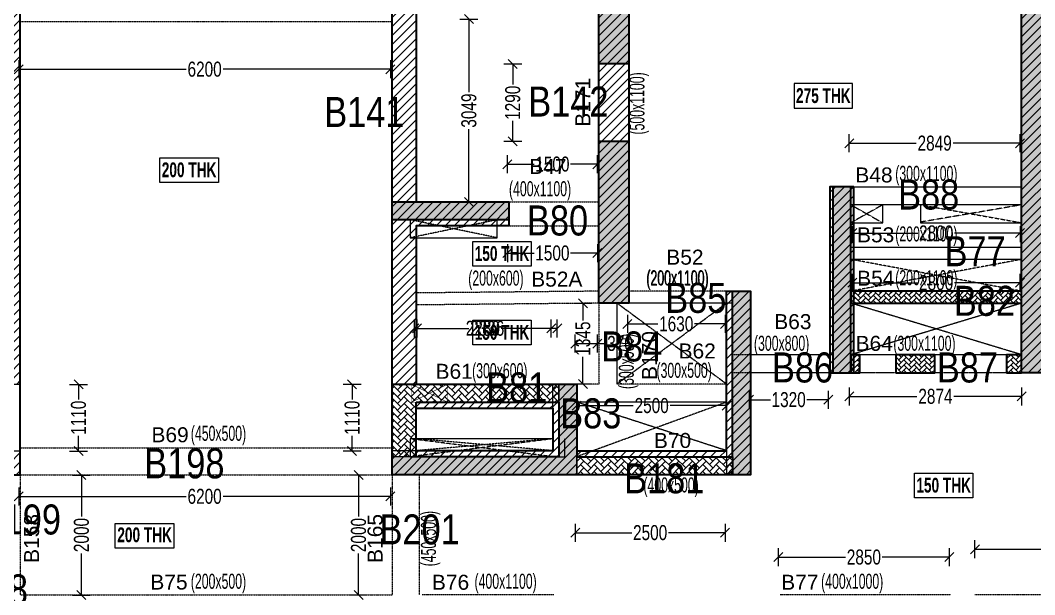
# Model space of a CAD drawing. Header units: millimetres. Extents: x 1 to 72184, y 68 to 60126.
# Drawn here: x 35410 to 52328, y 19661 to 29236 of the extents above; entities that cross this region are included whole.
import ezdxf
from ezdxf.enums import TextEntityAlignment as Align

# ---------------------------------------------------------------- set-up
doc = ezdxf.new("R2010")
doc.units = ezdxf.units.MM
doc.linetypes.add('HIDDEN', pattern=[0.375, 0.25, -0.125])
for name, color, linetype, lineweight in [('A-FLOR-IDEN', 11, 'Continuous', 9), ('A-HIDD-ABVE', 8, 'HIDDEN', 20), ('S-BEAM', 7, 'Continuous', 18), ('S-BEAM-IDEN', 2, 'Continuous', 9), ('S-COL HATCH', 9, 'Continuous', 0), ('S-COLS', 5, 'Continuous', 35)]:
    doc.layers.add(name, color=color, linetype=linetype, lineweight=lineweight)
for name, color, linetype in [('Abhinav working', 6, 'Continuous'), ('Beam Nos', 7, 'Continuous'), ('changes', 7, 'Continuous'), ('CUTOUT', 4, 'Continuous'), ('S-CUTOUT', 1, 'Continuous')]:
    doc.layers.add(name, color=color, linetype=linetype)
doc.styles.add('Dim.s & Anno.(Misc.)', font='ARIALN.TTF')
doc.styles.add('SC-BBS1', font='SansSerif')
doc.styles.add('SOBHA', font='swisscl.ttf')
doc.styles.add('Swis721 LtCn BT', font='swisscl.ttf', dxfattribs={"width": 0.9, "height": 233.355162})
doc.styles.add('Swis721 LtCn BT_B', font='', dxfattribs={"width": 0.9, "height": 246.918336})
doc.styles.get('Swis721 LtCn BT_B').set_extended_font_data('Swis721 LtCn BT', bold=True)
doc.dimstyles.new('S-100', dxfattribs={"dimscale": 100, "dimtxt": 2.5, "dimasz": 1.5, "dimexe": 1.5, "dimexo": 1.5, "dimgap": 0.1, "dimtad": 0, "dimdec": 0, "dimrnd": 0.0005, "dimzin": 0, "dimdsep": 46, "dimtxsty": 'SOBHA', "dimblk": 'OBLIQUE', "dimcen": 0.09, "dimclrd": 8, "dimclre": 8, "dimclrt": 6, "dimadec": 0, "dimazin": 0, "dimtfac": 1, "dimtdec": 0, "dimtofl": 0, "dimtmove": 0, "dimatfit": 3, "dimfxl": 1.5, "dimfxlon": 1, "dimtolj": 1, "dimtzin": 0, "dimlwd": -1, "dimlwe": -1, "dimarcsym": 0})
pattern_1 = [(45, (-31699446.87, 20890861.25), (-75.1300955, 75.1300955), [])]
pattern_2 = [(45, (-31802317.5, 20729084.55), (0, 113.13708499), [240, -80]), (135, (-31802260.93, 20729141.12), (9e-15, 113.13708499), [240, -80])]

# ---------------------------------------------------------------- blocks, each defined once
blk = doc.blocks.new('A$Cd226b1b4')
at = {"layer": 'S-COL HATCH', "transparency": 33554687}
h = blk.add_hatch(dxfattribs=at)
h.set_pattern_fill('ANSI31', color=256, scale=850)
h.set_pattern_definition(pattern_1)
h.paths.add_polyline_path([(23525, 21925), (23125, 21925), (23125, 15075), (21575, 15075), (21575, 14675), (23125, 14675), (23125, 12035), (23525, 12035)])
h = blk.add_hatch(dxfattribs=at)
h.set_pattern_fill('ANSI31', color=256, scale=850)
h.set_pattern_definition(pattern_1)
h.paths.add_polyline_path([(29725, 12035), (30125, 12035), (30125, 14675), (31675, 14675), (31675, 15075), (30125, 15075), (30125, 21925), (29725, 21925)])
h = blk.add_hatch(dxfattribs=at)
h.set_pattern_fill('ANSI31', color=256, scale=850)
h.set_pattern_definition(pattern_1)
h.paths.add_polyline_path([(33675, 13385), (33175, 13385), (33175, 21925), (33675, 21925)])
h = blk.add_hatch(dxfattribs=at)
h.set_pattern_fill('ANSI31', color=256, scale=850)
h.set_pattern_definition(pattern_1)
h.paths.add_polyline_path([(40725, 12225), (40225, 12225), (40225, 21925), (40725, 21925)])
h = blk.add_hatch(dxfattribs=at)
h.set_pattern_fill('ANSI31', color=256, scale=850)
h.set_pattern_definition(pattern_1)
h.paths.add_polyline_path([(37425, 15325), (37025, 15325), (37025, 12225), (37425, 12225)])
h = blk.add_hatch(dxfattribs=at)
h.set_pattern_fill('ANSI31', color=256, scale=850)
h.set_pattern_definition(pattern_1)
h.paths.add_polyline_path([(35305, 10925), (35305, 10525), (35705, 10525), (35705, 13585), (35305, 13585)])
h = blk.add_hatch(dxfattribs=at)
h.set_pattern_fill('ANSI31', color=256, scale=850)
h.set_pattern_definition(pattern_1)
h.paths.add_polyline_path([(23525, 10525), (23525, 10925), (23125, 10925), (20845, 10925), (20845, 11635), (20845, 12035), (20445, 12035), (20445, 10925), (20445, 10525)])
h = blk.add_hatch(dxfattribs=at)
h.set_pattern_fill('ANSI31', color=256, scale=850)
h.set_pattern_definition(pattern_1)
h.paths.add_polyline_path([(32805, 10525), (32805, 10925), (32805, 12035), (32405, 12035), (32405, 11635), (32405, 10925), (30125, 10925), (29725, 10925), (29725, 10525)])
h = blk.add_hatch(dxfattribs=at)
h.set_pattern_fill('ANSI31', color=256, scale=850)
h.set_pattern_definition([(45, (-31782264.16, 20890558.58), (-75.1300955, 75.1300955), [])])
h.paths.add_polyline_path([(30125, 11734), (32405, 11734), (32405, 11634), (30125, 11634)])
h = blk.add_hatch(dxfattribs=at)
h.set_pattern_fill('ANSI31', color=256, scale=850)
h.set_pattern_definition([(45, (-31779584.16, 20889749.29), (-75.1300955, 75.1300955), [])])
h.paths.add_polyline_path([(32805, 10925), (35305, 10925), (35305, 10824), (32805, 10824)])
at = {"layer": 'changes'}
for p, q in [((23125, 12035), (23525, 12035)), ((30125, 12035), (29725, 12035)), ((32405, 11635), (32405, 12035)), ((23125, 10925), (23525, 10925)), ((30125, 10925), (29725, 10925)), ((32805, 10925), (32805, 10525)), ((35305, 10925), (35305, 10525))]:
    blk.add_line(p, q, dxfattribs=at)
at = {"layer": 'S-COLS', "elevation": 0}
for points in [[(23525, 10525), (23525, 21925), (23125, 21925), (23125, 15075), (21575, 15075), (21575, 14675), (23125, 14675), (23125, 12035), (20445, 12035), (20445, 10925), (17945, 10925), (17945, 13585), (17545, 13585), (17545, 10525), (23525, 10525)], [(29725, 10525), (29725, 21925), (30125, 21925), (30125, 15075), (31675, 15075), (31675, 14675), (30125, 14675), (30125, 12035), (32805, 12035), (32805, 10925), (35305, 10925), (35305, 13585), (35705, 13585), (35705, 10525), (29725, 10525)]]:
    blk.add_lwpolyline(points, dxfattribs=at)
for points in [[(33675, 13385), (33175, 13385), (33175, 21925), (33675, 21925)], [(40725, 12225), (40225, 12225), (40225, 21925), (40725, 21925)], [(37425, 15325), (37025, 15325), (37025, 12225), (37425, 12225)], [(30125, 11635), (32405, 11635), (32405, 10925), (30125, 10925)]]:
    blk.add_lwpolyline(points, close=True, dxfattribs=at)
blk = doc.blocks.new('A$Cbe320e20')
at = {"layer": 'S-COL HATCH', "transparency": 33554687}
h = blk.add_hatch(color=256, dxfattribs=at)
h.dxf.hatch_style = 1
h.paths.add_polyline_path([(25804, 16200), (25304, 16200), (25304, 11650), (25804, 11650)])
h = blk.add_hatch(color=256, dxfattribs=at)
h.dxf.hatch_style = 1
h.paths.add_polyline_path([(32854, 16200), (32354, 16200), (32354, 6500), (32854, 6500)])
h = blk.add_hatch(color=256, dxfattribs=at)
h.dxf.hatch_style = 1
h.paths.add_polyline_path([(25304, 7660), (25804, 7660), (25804, 10360), (25304, 10360)])
h = blk.add_hatch(color=256, dxfattribs=at)
h.dxf.hatch_style = 1
h.paths.add_polyline_path([(29204, 9600), (29204, 6500), (29504, 6500), (29504, 9600)])
h = blk.add_hatch(color=256, dxfattribs=at)
h.dxf.hatch_style = 1
h.paths.add_polyline_path([(21854, 9350), (23804, 9350), (23804, 9050), (21854, 9050)])
h = blk.add_hatch(color=256, dxfattribs=at)
h.dxf.hatch_style = 1
h.paths.add_polyline_path([(27534, 7860), (27834, 7860), (27834, 4800), (27534, 4800), (27534, 5100)])
at = {"layer": 'S-COL HATCH'}
h = blk.add_hatch(dxfattribs=at)
h.set_pattern_fill('AR-HBONE', color=256, scale=15)
h.set_pattern_definition([(45, (-31365336.03, 20949949.553), (0, 84.85281374), [180, -60]), (135, (-31365293.6, 20949991.98), (7e-15, 84.85281374), [180, -60])])
h.paths.add_polyline_path([(29504, 7860), (29504, 7660), (32354, 7660), (32354, 7860)])
h = blk.add_hatch(dxfattribs=at)
h.set_pattern_fill('AR-HBONE', color=256, scale=15)
h.set_pattern_definition([(45, (-31364586.025, 20948789.55), (0, 84.85281374), [180, -60]), (135, (-31364543.6, 20948831.98), (7e-15, 84.85281374), [180, -60])])
h.paths.add_polyline_path([(29654, 6500), (29654, 6800), (29504, 6800), (29504, 6500)])
h = blk.add_hatch(dxfattribs=at)
h.set_pattern_fill('AR-HBONE', color=256, scale=15)
h.set_pattern_definition([(45, (-31365336.03, 20948789.553), (0, 84.85281374), [180, -60]), (135, (-31365293.6, 20948831.98), (7e-15, 84.85281374), [180, -60])])
h.paths.add_polyline_path([(30904, 6500), (30904, 6800), (30254, 6800), (30254, 6500)])
h = blk.add_hatch(dxfattribs=at)
h.set_pattern_fill('AR-HBONE', color=256, scale=15)
h.set_pattern_definition([(45, (-31367286.02, 20948789.55), (0, 84.85281374), [180, -60]), (135, (-31367243.596, 20948831.98), (7e-15, 84.85281374), [180, -60])])
h.paths.add_polyline_path([(32354, 6500), (32354, 6800), (32104, 6800), (32104, 6500)])
h = blk.add_hatch(dxfattribs=at)
h.set_pattern_fill('AR-HBONE', color=256, scale=20)
h.set_pattern_definition(pattern_2)
h.paths.add_polyline_path([(22254, 6010), (22254, 5100), (22254, 5100), (22254, 5100), (21854, 5100), (21854, 6310), (24634, 6310), (24634, 6010), (24634, 6010)])
at = {"layer": 'S-COL HATCH', "transparency": 33554687}
h = blk.add_hatch(color=256, dxfattribs=at)
h.dxf.hatch_style = 1
h.paths.add_polyline_path([(24934, 6310), (24634, 6310), (24634, 5100), (21854, 5100), (21854, 4800), (24934, 4800)])
at = {"layer": 'S-COL HATCH'}
h = blk.add_hatch(dxfattribs=at)
h.set_pattern_fill('AR-HBONE', color=256, scale=20)
h.set_pattern_definition(pattern_2)
h.paths.add_polyline_path([(24934, 5100), (24934, 4800), (27534, 4800), (27534, 5100)])
at = {"layer": 'changes'}
blk.add_line((21854, 5100), (21854, 4800), dxfattribs=at)
blk.add_lwpolyline([(24934, 6310), (24634, 6310), (24634, 5100), (21854, 5100), (21854, 4800), (24934, 4800)], close=True, dxfattribs=at)
at = {"layer": 'S-COL HATCH'}
blk.add_line((24634, 6010), (24634, 6310), dxfattribs=at)
at = {"layer": 'S-COLS'}
blk.add_line((27534, 5100), (27534, 4800), dxfattribs=at)
for points in [[(25804, 11650), (25304, 11650), (25304, 16200), (25804, 16200)], [(25804, 10360), (25804, 7660), (25304, 7660), (25304, 10360)], [(21854, 9350), (23804, 9350), (23804, 9050), (21854, 9050)], [(27834, 7860), (27834, 4800), (21854, 4800), (21854, 6310), (24934, 6310), (24934, 5100), (27534, 5100), (27534, 7860), (27834, 7860)], [(22254, 6010), (24634, 6010), (24634, 5100), (22254, 5100)]]:
    blk.add_lwpolyline(points, close=True, dxfattribs=at)
at = {"layer": 'S-COLS', "elevation": 0}
for points in [[(32854, 6500), (32354, 6500), (32354, 16200), (32854, 16200)], [(29504, 9600), (29204, 9600), (29204, 6500), (29504, 6500)], [(29504, 7660), (32354, 7660), (32354, 7860), (29504, 7860)], [(29504, 6500), (29654, 6500), (29654, 6800), (29504, 6800)], [(30254, 6500), (30904, 6500), (30904, 6800), (30254, 6800)], [(32104, 6500), (32354, 6500), (32354, 6800), (32104, 6800)]]:
    blk.add_lwpolyline(points, close=True, dxfattribs=at)
at = {"layer": 'S-CUTOUT', "const_width": 10}
blk.add_lwpolyline([(22179, 6310), (22779, 6310), (22779, 6010), (22179, 6010)], close=True, dxfattribs=at)
for points in [[(22179, 6310), (22779, 6010)], [(22779, 6310), (22179, 6010)]]:
    blk.add_lwpolyline(points, dxfattribs=at)
blk = doc.blocks.new('A$Cf6edaa24')
at = {"layer": 'CUTOUT', "color": 8, "linetype": 'HIDDEN'}
for p, q in [((34180, 3100), (34710, 2800)), ((34710, 3100), (34180, 2800)), ((35340, 3100), (37030, 2800)), ((37030, 3100), (35340, 2811)), ((28280, 2550), (26830, 2850)), ((28280, 2850), (26830, 2550))]:
    blk.add_line(p, q, dxfattribs=at)
at = {"layer": 'CUTOUT'}
for points in [[(34710, 3100), (34180, 3100), (34180, 2800), (34710, 2800)], [(37030, 3100), (35340, 3100), (35340, 2800), (37030, 2800)], [(28280, 2850), (26830, 2850), (26830, 2550), (28280, 2550)]]:
    blk.add_lwpolyline(points, close=True, dxfattribs=at)
blk = doc.blocks.new('_OBLIQUE')
at = {"color": 0, "linetype": 'ByBlock'}
blk.add_line((-0.5, -0.5), (0.5, 0.5), dxfattribs=at)
blk = doc.blocks.new('*D341')
at = {"layer": 'Abhinav working', "color": 8, "transparency": 16777216}
for p, q in [((36231, 23166), (36531, 23166)), ((36381, 23166), (36381, 22915)), ((36381, 22056), (36381, 22307)), ((36231, 22056), (36531, 22056))]:
    blk.add_line(p, q, dxfattribs=at)
at = {"layer": 'Defpoints', "color": 0, "transparency": 16777216}
for p in [(35384, 23166), (35384, 22056), (36381, 22056)]:
    blk.add_point(p, dxfattribs=at)
at = {"layer": 'Abhinav working', "color": 8, "transparency": 16777216, "xscale": 150, "yscale": 150, "zscale": 150}
for p, rotation in [((36381, 23166), 90), ((36381, 22056), 270)]:
    blk.add_blockref('_OBLIQUE', p, dxfattribs=dict(at, rotation=rotation))
at = {"layer": 'Abhinav working', "color": 6, "transparency": 16777216, "insert": (36381, 22611), "char_height": 250, "attachment_point": 5, "rotation": 90, "style": 'SOBHA'}
blk.add_mtext('\\A1;1110', dxfattribs=at)
blk = doc.blocks.new('*D342')
at = {"layer": 'Abhinav working', "color": 8, "transparency": 16777216}
for p, q in [((43534, 26688), (43534, 26988)), ((45034, 26688), (45034, 26988)), ((43534, 26838), (43980, 26838)), ((45034, 26838), (44588, 26838))]:
    blk.add_line(p, q, dxfattribs=at)
at = {"layer": 'Defpoints', "color": 0, "transparency": 16777216}
for p in [(45034, 26838), (43534, 26206), (45034, 26206)]:
    blk.add_point(p, dxfattribs=at)
at = {"layer": 'Abhinav working', "color": 8, "transparency": 16777216, "xscale": 150, "yscale": 150, "zscale": 150, "rotation": 180}
blk.add_blockref('_OBLIQUE', (43534, 26838), dxfattribs=at)
at = {"layer": 'Abhinav working', "color": 8, "transparency": 16777216, "xscale": 150, "yscale": 150, "zscale": 150}
blk.add_blockref('_OBLIQUE', (45034, 26838), dxfattribs=at)
at = {"layer": 'Abhinav working', "color": 6, "transparency": 16777216, "insert": (44284, 26838), "char_height": 250, "attachment_point": 5, "style": 'SOBHA'}
blk.add_mtext('\\A1;1500', dxfattribs=at)
blk = doc.blocks.new('*D343')
at = {"layer": 'Abhinav working', "color": 8, "transparency": 16777216}
for p, q in [((41984, 23951), (41984, 24251)), ((44264, 23951), (44264, 24251)), ((41984, 24101), (42817, 24101)), ((44264, 24101), (43430, 24101))]:
    blk.add_line(p, q, dxfattribs=at)
at = {"layer": 'Defpoints', "color": 0, "transparency": 16777216}
for p in [(44264, 24101), (41984, 23166), (44264, 23166)]:
    blk.add_point(p, dxfattribs=at)
at = {"layer": 'Abhinav working', "color": 8, "transparency": 16777216, "xscale": 150, "yscale": 150, "zscale": 150, "rotation": 180}
blk.add_blockref('_OBLIQUE', (41984, 24101), dxfattribs=at)
at = {"layer": 'Abhinav working', "color": 8, "transparency": 16777216, "xscale": 150, "yscale": 150, "zscale": 150}
blk.add_blockref('_OBLIQUE', (44264, 24101), dxfattribs=at)
at = {"layer": 'Abhinav working', "color": 6, "transparency": 16777216, "insert": (43124, 24101), "char_height": 250, "attachment_point": 5, "style": 'SOBHA'}
blk.add_mtext('\\A1;2280', dxfattribs=at)
blk = doc.blocks.new('*D344')
at = {"layer": 'Abhinav working', "color": 8, "transparency": 16777216}
for p, q in [((41094, 23166), (40794, 23166)), ((40944, 23166), (40944, 22915)), ((40944, 22056), (40944, 22307)), ((41094, 22056), (40794, 22056))]:
    blk.add_line(p, q, dxfattribs=at)
at = {"layer": 'Defpoints', "color": 0, "transparency": 16777216}
for p in [(41584, 23166), (40944, 22056), (41584, 22056)]:
    blk.add_point(p, dxfattribs=at)
at = {"layer": 'Abhinav working', "color": 8, "transparency": 16777216, "xscale": 150, "yscale": 150, "zscale": 150}
for p, rotation in [((40944, 23166), 90), ((40944, 22056), 270)]:
    blk.add_blockref('_OBLIQUE', p, dxfattribs=dict(at, rotation=rotation))
at = {"layer": 'Abhinav working', "color": 6, "transparency": 16777216, "insert": (40944, 22611), "char_height": 250, "attachment_point": 5, "rotation": 90, "style": 'SOBHA'}
blk.add_mtext('\\A1;1110', dxfattribs=at)
blk = doc.blocks.new('*D345')
at = {"layer": 'Abhinav working', "color": 8, "transparency": 16777216}
for p, q in [((44664, 23698), (44664, 23998)), ((45034, 23698), (45034, 23998)), ((44664, 23848), (45034, 23848)), ((45034, 23848), (45184, 23848))]:
    blk.add_line(p, q, dxfattribs=at)
at = {"layer": 'Defpoints', "color": 0, "transparency": 16777216}
for p in [(45034, 23848), (44664, 23166), (45034, 23166)]:
    blk.add_point(p, dxfattribs=at)
at = {"layer": 'Abhinav working', "color": 8, "transparency": 16777216, "xscale": 150, "yscale": 150, "zscale": 150, "rotation": 180}
blk.add_blockref('_OBLIQUE', (44664, 23848), dxfattribs=at)
at = {"layer": 'Abhinav working', "color": 8, "transparency": 16777216, "xscale": 150, "yscale": 150, "zscale": 150}
blk.add_blockref('_OBLIQUE', (45034, 23848), dxfattribs=at)
at = {"layer": 'Abhinav working', "color": 6, "transparency": 16777216, "insert": (45412, 23848), "char_height": 250, "attachment_point": 5, "style": 'SOBHA'}
blk.add_mtext('\\A1;370', dxfattribs=at)
blk = doc.blocks.new('*D346')
at = {"layer": 'Abhinav working', "color": 8, "transparency": 16777216}
for p, q in [((44942, 24516), (44642, 24516)), ((44792, 24516), (44792, 24234)), ((44792, 23172), (44792, 23627)), ((44942, 23172), (44642, 23172))]:
    blk.add_line(p, q, dxfattribs=at)
at = {"layer": 'Defpoints', "color": 0, "transparency": 16777216}
for p in [(45334, 24516), (44792, 23172), (45360, 23172)]:
    blk.add_point(p, dxfattribs=at)
at = {"layer": 'Abhinav working', "color": 8, "transparency": 16777216, "xscale": 150, "yscale": 150, "zscale": 150}
for p, rotation in [((44792, 24516), 90), ((44792, 23172), 270)]:
    blk.add_blockref('_OBLIQUE', p, dxfattribs=dict(at, rotation=rotation))
at = {"layer": 'Abhinav working', "color": 6, "transparency": 16777216, "insert": (44792, 23930), "char_height": 250, "attachment_point": 5, "rotation": 90, "style": 'SOBHA'}
blk.add_mtext('\\A1;1345', dxfattribs=at)
blk = doc.blocks.new('*D347')
at = {"layer": 'Abhinav working', "color": 8, "transparency": 16777216}
for p, q in [((45534, 24325), (45534, 24025)), ((47164, 24325), (47164, 24025)), ((45534, 24175), (46045, 24175)), ((47164, 24175), (46653, 24175))]:
    blk.add_line(p, q, dxfattribs=at)
at = {"layer": 'Defpoints', "color": 0, "transparency": 16777216}
for p in [(45534, 24516), (47164, 24516), (47164, 24175)]:
    blk.add_point(p, dxfattribs=at)
at = {"layer": 'Abhinav working', "color": 8, "transparency": 16777216, "xscale": 150, "yscale": 150, "zscale": 150, "rotation": 180}
blk.add_blockref('_OBLIQUE', (45534, 24175), dxfattribs=at)
at = {"layer": 'Abhinav working', "color": 8, "transparency": 16777216, "xscale": 150, "yscale": 150, "zscale": 150}
blk.add_blockref('_OBLIQUE', (47164, 24175), dxfattribs=at)
at = {"layer": 'Abhinav working', "color": 6, "transparency": 16777216, "insert": (46349, 24175), "char_height": 250, "attachment_point": 5, "style": 'SOBHA'}
blk.add_mtext('\\A1;1630', dxfattribs=at)
blk = doc.blocks.new('*D348')
at = {"layer": 'Abhinav working', "color": 8, "transparency": 16777216}
for p, q in [((47564, 23062), (47564, 22762)), ((48884, 23062), (48884, 22762)), ((47564, 22912), (47920, 22912)), ((48884, 22912), (48528, 22912))]:
    blk.add_line(p, q, dxfattribs=at)
at = {"layer": 'Defpoints', "color": 0, "transparency": 16777216}
for p in [(47564, 23356), (48884, 23356, 0), (48884, 22912)]:
    blk.add_point(p, dxfattribs=at)
at = {"layer": 'Abhinav working', "color": 8, "transparency": 16777216, "xscale": 150, "yscale": 150, "zscale": 150, "rotation": 180}
blk.add_blockref('_OBLIQUE', (47564, 22912), dxfattribs=at)
at = {"layer": 'Abhinav working', "color": 8, "transparency": 16777216, "xscale": 150, "yscale": 150, "zscale": 150}
blk.add_blockref('_OBLIQUE', (48884, 22912), dxfattribs=at)
at = {"layer": 'Abhinav working', "color": 6, "transparency": 16777216, "insert": (48224, 22912), "char_height": 250, "attachment_point": 5, "style": 'SOBHA'}
blk.add_mtext('\\A1;1320', dxfattribs=at)
blk = doc.blocks.new('*D349')
at = {"layer": 'Abhinav working', "color": 8, "transparency": 16777216}
for p, q in [((49284, 24711), (49284, 25011)), ((52084, 24711), (52084, 25011)), ((49284, 24861), (50377, 24861)), ((52084, 24861), (50990, 24861))]:
    blk.add_line(p, q, dxfattribs=at)
at = {"layer": 'Defpoints', "color": 0, "transparency": 16777216}
for p in [(52084, 24861), (49284, 23856, 0), (52084, 23856, 0)]:
    blk.add_point(p, dxfattribs=at)
at = {"layer": 'Abhinav working', "color": 8, "transparency": 16777216, "xscale": 150, "yscale": 150, "zscale": 150, "rotation": 180}
blk.add_blockref('_OBLIQUE', (49284, 24861), dxfattribs=at)
at = {"layer": 'Abhinav working', "color": 8, "transparency": 16777216, "xscale": 150, "yscale": 150, "zscale": 150}
blk.add_blockref('_OBLIQUE', (52084, 24861), dxfattribs=at)
at = {"layer": 'Abhinav working', "color": 6, "transparency": 16777216, "insert": (50684, 24861), "char_height": 250, "attachment_point": 5, "style": 'SOBHA'}
blk.add_mtext('\\A1;2800', dxfattribs=at)
blk = doc.blocks.new('*D350')
at = {"layer": 'Abhinav working', "color": 8, "transparency": 16777216}
for p, q in [((49284, 25806), (49284, 25540)), ((52084, 25806), (52084, 25540)), ((49284, 25690), (50377, 25690)), ((52084, 25690), (50990, 25690))]:
    blk.add_line(p, q, dxfattribs=at)
at = {"layer": 'Defpoints', "color": 0, "transparency": 16777216}
for p in [(49284, 25956, 0), (52084, 25956, 0), (52084, 25690)]:
    blk.add_point(p, dxfattribs=at)
at = {"layer": 'Abhinav working', "color": 8, "transparency": 16777216, "xscale": 150, "yscale": 150, "zscale": 150, "rotation": 180}
blk.add_blockref('_OBLIQUE', (49284, 25690), dxfattribs=at)
at = {"layer": 'Abhinav working', "color": 8, "transparency": 16777216, "xscale": 150, "yscale": 150, "zscale": 150}
blk.add_blockref('_OBLIQUE', (52084, 25690), dxfattribs=at)
at = {"layer": 'Abhinav working', "color": 6, "transparency": 16777216, "insert": (50684, 25690), "char_height": 250, "attachment_point": 5, "style": 'SOBHA'}
blk.add_mtext('\\A1;2800', dxfattribs=at)
blk = doc.blocks.new('*D364')
at = {"layer": 'Abhinav working', "color": 8, "transparency": 16777216}
for p, q in [((48054, 20138), (48054, 20438)), ((50904, 20138), (50904, 20438)), ((48054, 20288), (49172, 20288)), ((50904, 20288), (49785, 20288))]:
    blk.add_line(p, q, dxfattribs=at)
at = {"layer": 'Defpoints', "color": 0, "transparency": 16777216}
for p in [(50904, 20288), (48054, 19656), (50904, 19656)]:
    blk.add_point(p, dxfattribs=at)
at = {"layer": 'Abhinav working', "color": 8, "transparency": 16777216, "xscale": 150, "yscale": 150, "zscale": 150, "rotation": 180}
blk.add_blockref('_OBLIQUE', (48054, 20288), dxfattribs=at)
at = {"layer": 'Abhinav working', "color": 8, "transparency": 16777216, "xscale": 150, "yscale": 150, "zscale": 150}
blk.add_blockref('_OBLIQUE', (50904, 20288), dxfattribs=at)
at = {"layer": 'Abhinav working', "color": 6, "transparency": 16777216, "insert": (49479, 20288), "char_height": 250, "attachment_point": 5, "style": 'SOBHA'}
blk.add_mtext('\\A1;2850', dxfattribs=at)
blk = doc.blocks.new('*D416')
at = {"layer": 'Abhinav working', "color": 8, "transparency": 16777216}
for p, q in [((35384, 28570), (35384, 28270)), ((41584, 28570), (41584, 28270)), ((35384, 28420), (38177, 28420)), ((41584, 28420), (38791, 28420))]:
    blk.add_line(p, q, dxfattribs=at)
at = {"layer": 'Defpoints', "color": 0, "transparency": 16777216}
for p in [(35384, 29206), (41584, 29206), (41584, 28420)]:
    blk.add_point(p, dxfattribs=at)
at = {"layer": 'Abhinav working', "color": 8, "transparency": 16777216, "xscale": 150, "yscale": 150, "zscale": 150, "rotation": 180}
blk.add_blockref('_OBLIQUE', (35384, 28420), dxfattribs=at)
at = {"layer": 'Abhinav working', "color": 8, "transparency": 16777216, "xscale": 150, "yscale": 150, "zscale": 150}
blk.add_blockref('_OBLIQUE', (41584, 28420), dxfattribs=at)
at = {"layer": 'Abhinav working', "color": 6, "transparency": 16777216, "insert": (38484, 28420), "char_height": 250, "attachment_point": 5, "style": 'SOBHA'}
blk.add_mtext('\\A1;6200', dxfattribs=at)
blk = doc.blocks.new('*D417')
at = {"layer": 'Abhinav working', "color": 8, "transparency": 16777216}
for p, q in [((35384, 21450), (35384, 21150)), ((41584, 21450), (41584, 21150)), ((35384, 21300), (38177, 21300)), ((41584, 21300), (38791, 21300))]:
    blk.add_line(p, q, dxfattribs=at)
at = {"layer": 'Defpoints', "color": 0, "transparency": 16777216}
for p in [(35384, 21656), (41584, 21656), (41584, 21300)]:
    blk.add_point(p, dxfattribs=at)
at = {"layer": 'Abhinav working', "color": 8, "transparency": 16777216, "xscale": 150, "yscale": 150, "zscale": 150, "rotation": 180}
blk.add_blockref('_OBLIQUE', (35384, 21300), dxfattribs=at)
at = {"layer": 'Abhinav working', "color": 8, "transparency": 16777216, "xscale": 150, "yscale": 150, "zscale": 150}
blk.add_blockref('_OBLIQUE', (41584, 21300), dxfattribs=at)
at = {"layer": 'Abhinav working', "color": 6, "transparency": 16777216, "insert": (38484, 21300), "char_height": 250, "attachment_point": 5, "style": 'SOBHA'}
blk.add_mtext('\\A1;6200', dxfattribs=at)
blk = doc.blocks.new('*D418')
at = {"layer": 'Abhinav working', "color": 8, "transparency": 16777216}
for p, q in [((36280, 21656), (36580, 21656)), ((36430, 21656), (36430, 20963)), ((36430, 19656), (36430, 20350)), ((36280, 19656), (36580, 19656))]:
    blk.add_line(p, q, dxfattribs=at)
at = {"layer": 'Defpoints', "color": 0, "transparency": 16777216}
for p in [(35384, 21656), (36430, 21656), (35384, 19656)]:
    blk.add_point(p, dxfattribs=at)
at = {"layer": 'Abhinav working', "color": 8, "transparency": 16777216, "xscale": 150, "yscale": 150, "zscale": 150}
for p, rotation in [((36430, 21656), 90), ((36430, 19656), 270)]:
    blk.add_blockref('_OBLIQUE', p, dxfattribs=dict(at, rotation=rotation))
at = {"layer": 'Abhinav working', "color": 6, "transparency": 16777216, "insert": (36430, 20656), "char_height": 250, "attachment_point": 5, "rotation": 90, "style": 'SOBHA'}
blk.add_mtext('\\A1;2000', dxfattribs=at)
blk = doc.blocks.new('*D420')
at = {"layer": 'Abhinav working', "color": 8, "transparency": 16777216}
for p, q in [((41201, 21656), (40901, 21656)), ((41051, 21656), (41051, 20963)), ((41051, 19656), (41051, 20350)), ((41201, 19656), (40901, 19656))]:
    blk.add_line(p, q, dxfattribs=at)
at = {"layer": 'Defpoints', "color": 0, "transparency": 16777216}
for p in [(41051, 21656), (41584, 21656), (41584, 19656)]:
    blk.add_point(p, dxfattribs=at)
at = {"layer": 'Abhinav working', "color": 8, "transparency": 16777216, "xscale": 150, "yscale": 150, "zscale": 150}
for p, rotation in [((41051, 21656), 90), ((41051, 19656), 270)]:
    blk.add_blockref('_OBLIQUE', p, dxfattribs=dict(at, rotation=rotation))
at = {"layer": 'Abhinav working', "color": 6, "transparency": 16777216, "insert": (41051, 20656), "char_height": 250, "attachment_point": 5, "rotation": 90, "style": 'SOBHA'}
blk.add_mtext('\\A1;2000', dxfattribs=at)
blk = doc.blocks.new('*D458')
at = {"layer": 'Abhinav working', "color": 8, "transparency": 16777216}
for p, q in [((44664, 20845), (44664, 20545)), ((47164, 20845), (47164, 20545)), ((44664, 20695), (45607, 20695)), ((47164, 20695), (46220, 20695))]:
    blk.add_line(p, q, dxfattribs=at)
at = {"layer": 'Defpoints', "color": 0, "transparency": 16777216}
for p in [(44664, 21656), (47164, 21656), (47164, 20695)]:
    blk.add_point(p, dxfattribs=at)
at = {"layer": 'Abhinav working', "color": 8, "transparency": 16777216, "xscale": 150, "yscale": 150, "zscale": 150, "rotation": 180}
blk.add_blockref('_OBLIQUE', (44664, 20695), dxfattribs=at)
at = {"layer": 'Abhinav working', "color": 8, "transparency": 16777216, "xscale": 150, "yscale": 150, "zscale": 150}
blk.add_blockref('_OBLIQUE', (47164, 20695), dxfattribs=at)
at = {"layer": 'Abhinav working', "color": 6, "transparency": 16777216, "insert": (45914, 20695), "char_height": 250, "attachment_point": 5, "style": 'SOBHA'}
blk.add_mtext('\\A1;2500', dxfattribs=at)
blk = doc.blocks.new('*D488')
at = {"layer": 'Abhinav working', "color": 8, "transparency": 16777216}
for p, q in [((43534, 25506), (43534, 25206)), ((45034, 25506), (45034, 25206)), ((43534, 25356), (43980, 25356)), ((45034, 25356), (44588, 25356))]:
    blk.add_line(p, q, dxfattribs=at)
at = {"layer": 'Defpoints', "color": 0, "transparency": 16777216}
for p in [(43534, 25806), (45034, 25806), (45034, 25356)]:
    blk.add_point(p, dxfattribs=at)
at = {"layer": 'Abhinav working', "color": 8, "transparency": 16777216, "xscale": 150, "yscale": 150, "zscale": 150, "rotation": 180}
blk.add_blockref('_OBLIQUE', (43534, 25356), dxfattribs=at)
at = {"layer": 'Abhinav working', "color": 8, "transparency": 16777216, "xscale": 150, "yscale": 150, "zscale": 150}
blk.add_blockref('_OBLIQUE', (45034, 25356), dxfattribs=at)
at = {"layer": 'Abhinav working', "color": 6, "transparency": 16777216, "insert": (44284, 25356), "char_height": 250, "attachment_point": 5, "style": 'SOBHA'}
blk.add_mtext('\\A1;1500', dxfattribs=at)
blk = doc.blocks.new('*D489')
at = {"layer": 'Abhinav working', "color": 8, "transparency": 16777216}
for p, q in [((42028, 23951), (42028, 24251)), ((44364, 23950), (44364, 24250)), ((42028, 24101), (42890, 24101)), ((44364, 24100), (43503, 24101))]:
    blk.add_line(p, q, dxfattribs=at)
at = {"layer": 'Defpoints', "color": 0, "transparency": 16777216}
for p in [(44364, 24100), (42028, 23166), (44364, 23166)]:
    blk.add_point(p, dxfattribs=at)
at = {"layer": 'Abhinav working', "color": 8, "transparency": 16777216, "xscale": 150, "yscale": 150, "zscale": 150}
for p, rotation in [((42028, 24101), 179.9825835070134), ((44364, 24100), 359.9825835070134)]:
    blk.add_blockref('_OBLIQUE', p, dxfattribs=dict(at, rotation=rotation))
at = {"layer": 'Abhinav working', "color": 6, "transparency": 16777216, "insert": (43196, 24101), "char_height": 250, "attachment_point": 5, "rotation": 359.9826, "style": 'SOBHA'}
blk.add_mtext('\\A1;2336', dxfattribs=at)
blk = doc.blocks.new('*D490')
at = {"layer": 'Abhinav working', "color": 8, "transparency": 16777216}
for p, q in [((49235, 23117), (49235, 22817)), ((52109, 23118), (52109, 22818)), ((49235, 22967), (50364, 22967)), ((52109, 22968), (50980, 22968))]:
    blk.add_line(p, q, dxfattribs=at)
at = {"layer": 'Defpoints', "color": 0, "transparency": 16777216}
for p in [(49235, 23356), (52109, 23356), (52109, 22968)]:
    blk.add_point(p, dxfattribs=at)
at = {"layer": 'Abhinav working', "color": 8, "transparency": 16777216, "xscale": 150, "yscale": 150, "zscale": 150}
for p, rotation in [((49235, 22967), 180.0155512643829), ((52109, 22968), 0.0155512643829231)]:
    blk.add_blockref('_OBLIQUE', p, dxfattribs=dict(at, rotation=rotation))
at = {"layer": 'Abhinav working', "color": 6, "transparency": 16777216, "insert": (50672, 22967), "char_height": 250, "attachment_point": 5, "rotation": 0.0156, "style": 'SOBHA'}
blk.add_mtext('\\A1;2874', dxfattribs=at)
blk = doc.blocks.new('*D491')
at = {"layer": 'Abhinav working', "color": 8, "transparency": 16777216}
for p, q in [((49235, 27037), (49235, 27337)), ((52084, 27037), (52084, 27337)), ((49235, 27187), (50353, 27187)), ((52084, 27187), (50966, 27187))]:
    blk.add_line(p, q, dxfattribs=at)
at = {"layer": 'Defpoints', "color": 0, "transparency": 16777216}
for p in [(52084, 27187), (49235, 26456), (52084, 26456)]:
    blk.add_point(p, dxfattribs=at)
at = {"layer": 'Abhinav working', "color": 8, "transparency": 16777216, "xscale": 150, "yscale": 150, "zscale": 150}
for p, rotation in [((49235, 27187), 180.0002452678681), ((52084, 27187), 0.0002452678681491)]:
    blk.add_blockref('_OBLIQUE', p, dxfattribs=dict(at, rotation=rotation))
at = {"layer": 'Abhinav working', "color": 6, "transparency": 16777216, "insert": (50659, 27187), "char_height": 250, "attachment_point": 5, "rotation": 0.0002, "style": 'SOBHA'}
blk.add_mtext('\\A1;2849', dxfattribs=at)
blk = doc.blocks.new('*D291')
at = {"layer": 'Abhinav working', "color": 8, "transparency": 16777216}
for p, q in [((42742, 29256), (43042, 29256)), ((42892, 29256), (42892, 28038)), ((42892, 26206), (42892, 27424)), ((42742, 26206), (43042, 26206))]:
    blk.add_line(p, q, dxfattribs=at)
at = {"layer": 'Defpoints', "color": 0, "transparency": 16777216}
for p in [(41984, 29256), (41984, 26206), (42892, 26206)]:
    blk.add_point(p, dxfattribs=at)
at = {"layer": 'Abhinav working', "color": 8, "transparency": 16777216, "xscale": 150, "yscale": 150, "zscale": 150}
for p, rotation in [((42892, 29256), 90), ((42892, 26206), 270)]:
    blk.add_blockref('_OBLIQUE', p, dxfattribs=dict(at, rotation=rotation))
at = {"layer": 'Abhinav working', "color": 6, "transparency": 16777216, "insert": (42892, 27731), "char_height": 250, "attachment_point": 5, "rotation": 90, "style": 'SOBHA'}
blk.add_mtext('\\A1;3049', dxfattribs=at)
blk = doc.blocks.new('*D292')
at = {"layer": 'Abhinav working', "color": 8, "transparency": 16777216}
for p, q in [((43774, 28506), (43474, 28507)), ((43624, 28506), (43624, 28165)), ((43623, 27216), (43623, 27558)), ((43773, 27216), (43473, 27217))]:
    blk.add_line(p, q, dxfattribs=at)
at = {"layer": 'Defpoints', "color": 0, "transparency": 16777216}
for p in [(43624, 28506), (45035, 28506), (45034, 27216)]:
    blk.add_point(p, dxfattribs=at)
at = {"layer": 'Abhinav working', "color": 8, "transparency": 16777216, "xscale": 150, "yscale": 150, "zscale": 150}
for p, rotation in [((43624, 28506), 89.96296832457644), ((43623, 27216), 269.9629683245764)]:
    blk.add_blockref('_OBLIQUE', p, dxfattribs=dict(at, rotation=rotation))
at = {"layer": 'Abhinav working', "color": 6, "transparency": 16777216, "insert": (43623, 27861), "char_height": 250, "attachment_point": 5, "rotation": 89.963, "style": 'SOBHA'}
blk.add_mtext('\\A1;1290', dxfattribs=at)
blk = doc.blocks.new('*D557')
at = {"layer": 'Defpoints', "color": 0, "transparency": 16777216}
for p in [(44690, 22872), (47190, 22872), (44690, 22813)]:
    blk.add_point(p, dxfattribs=at)
at = {"layer": 'S-BEAM-IDEN', "color": 8, "transparency": 16777216}
for p, q in [((44690, 22813), (44690, 22663)), ((44690, 22813), (45633, 22813)), ((47190, 22813), (46246, 22813)), ((47190, 22813), (47190, 22663))]:
    blk.add_line(p, q, dxfattribs=at)
at = {"layer": 'S-BEAM-IDEN', "color": 8, "transparency": 16777216, "xscale": 150, "yscale": 150, "zscale": 150, "rotation": 180}
blk.add_blockref('_OBLIQUE', (44690, 22813), dxfattribs=at)
at = {"layer": 'S-BEAM-IDEN', "color": 8, "transparency": 16777216, "xscale": 150, "yscale": 150, "zscale": 150}
blk.add_blockref('_OBLIQUE', (47190, 22813), dxfattribs=at)
at = {"layer": 'S-BEAM-IDEN', "color": 6, "transparency": 16777216, "insert": (45940, 22813), "char_height": 250, "attachment_point": 5, "style": 'SOBHA'}
blk.add_mtext('\\A1;2500', dxfattribs=at)
blk = doc.blocks.new('*D310')
at = {"layer": 'Defpoints', "color": 0, "transparency": 16777216}
for p in [(54180, 20421), (51330, 19661), (54180, 19662)]:
    blk.add_point(p, dxfattribs=at)
at = {"layer": 'S-BEAM-IDEN', "color": 8, "transparency": 16777216}
for p, q in [((51330, 20270), (51330, 20570)), ((54180, 20271), (54180, 20571)), ((51330, 20420), (52448, 20421)), ((54180, 20421), (53061, 20421))]:
    blk.add_line(p, q, dxfattribs=at)
at = {"layer": 'S-BEAM-IDEN', "color": 8, "transparency": 16777216, "xscale": 150, "yscale": 150, "zscale": 150}
for p, rotation in [((51330, 20420), 180.0156893324646), ((54180, 20421), 0.0156893324646285)]:
    blk.add_blockref('_OBLIQUE', p, dxfattribs=dict(at, rotation=rotation))
at = {"layer": 'S-BEAM-IDEN', "color": 6, "transparency": 16777216, "insert": (52755, 20421), "char_height": 250, "attachment_point": 5, "rotation": 0.0157, "style": 'SOBHA'}
blk.add_mtext('\\A1;2850', dxfattribs=at)

msp = doc.modelspace()

# ---------------------------------------------------------------- linework, layer by layer
at = {"layer": 'A-FLOR-IDEN', "color": 8, "elevation": 0, "flags": 128}
for points in [[(48313.7, 28182.6), (48313.7, 27770.7), (49291.2, 27770.7), (49291.2, 28182.6)], [(43932.6, 25550.3), (43932.6, 25138.5), (42955.1, 25138.5), (42955.1, 25550.3)], [(43932.6, 24235.7), (43932.6, 23823.9), (42955.1, 23823.9), (42955.1, 24235.7)], [(51298.3, 21688.7), (51298.3, 21276.9), (50320.8, 21276.9), (50320.8, 21688.7)], [(37972.2, 20847.6), (37972.2, 20435.7), (36994.7, 20435.7), (36994.7, 20847.6)]]:
    msp.add_lwpolyline(points, close=True, dxfattribs=at)
at = {"layer": 'A-FLOR-IDEN', "color": 8, "flags": 128}
msp.add_lwpolyline([(38713.6, 26945.3), (38713.6, 26533.5), (37736.1, 26533.5), (37736.1, 26945.3)], close=True, dxfattribs=at)
at = {"layer": 'A-HIDD-ABVE', "linetype": 'HIDDEN'}
for p, q in [((49260.7, 26160.7), (49260.7, 26160.8)), ((52110.7, 25250.8, 0), (49312.5, 24730.4)), ((52110.7, 24720.8, 0), (49312.5, 25241.1)), ((47189.9, 24521.5), (45359.9, 23171.5)), ((47189.9, 23171.5), (45359.9, 24521.5)), ((52110.7, 24520.8, 0), (49260.7, 23660.8, 0)), ((52110.7, 23660.8, 0), (49260.7, 24520.8)), ((47189.9, 22871.5), (44689.9, 21961.5)), ((47189.9, 22061.5), (44689.9, 22871.5)), ((44292.5, 22260.9), (41910.7, 21960.7)), ((44292.5, 21960.7), (41910.7, 22260.9)), ((44289.9, 22261.7), (42009.9, 22061.5)), ((44289.9, 22061.5), (42009.9, 22261.7))]:
    msp.add_line(p, q, dxfattribs=at)
at = {"layer": 'S-BEAM', "linetype": 'HIDDEN'}
for p, q in [((41609.9, 29211.5), (35409.9, 29211.5)), ((43559.9, 26211.5), (45059.9, 26211.5)), ((43559.9, 25811.5), (45059.9, 25811.5)), ((45058, 24720.7), (42008, 24691.4)), ((47189.9, 24721.5), (45559.9, 24721.5)), ((45059.9, 24520.7), (42009.9, 24491.5)), ((45059.9, 24521.5), (45059.9, 23171.5)), ((48909.9, 23661.5), (47289.9, 23661.5)), ((48909.9, 23661.5), (47589.9, 23661.5)), ((52109.9, 23661.5, 0), (49309.9, 23661.5, 0)), ((52109.9, 23661.5), (49309.9, 23661.5)), ((48909.9, 23361.5), (47289.9, 23361.5)), ((48960.7, 23360.8), (47590.7, 23360.8)), ((52110.7, 23360.8, 0), (49260.7, 23360.8, 0)), ((54959.9, 23361.5), (49309.9, 23361.5)), ((45059.9, 23171.5), (44689.9, 23171.5)), ((47189.9, 23171.5), (45359.9, 23171.5)), ((35409.9, 22111.5), (41609.9, 22111.5)), ((35409.9, 21661.5), (35409.9, 19661.5)), ((35409.9, 21661.5), (41609.9, 21661.5)), ((41609.9, 21661.5), (41609.9, 19661.5)), ((42059.9, 21661.5), (42059.9, 19661.5)), ((35409.9, 19661.5), (41609.9, 19661.5)), ((44309.9, 19661.5), (42109.9, 19661.5)), ((50929.9, 19661.5), (48079.9, 19661.5)), ((54179.9, 19661.5), (51329.9, 19661.5))]:
    msp.add_line(p, q, dxfattribs=at)
at = {"layer": 'S-BEAM'}
for p, q in [((45060.7, 28510.7), (45060.7, 27220.7)), ((45560.7, 28510.7), (45560.7, 27220.7)), ((49260.7, 26460.7, 0), (52110.7, 26460.8, 0)), ((49260.7, 26160.7, 0), (49260.7, 26160.7, 0)), ((52110.7, 26160.7, 0), (49262.5, 26160.7, 0)), ((52110.7, 25450.8), (49262.5, 25450.8)), ((52110.7, 25250.7), (49262.5, 25250.8)), ((52110.7, 24720.8, 0), (49262.5, 24720.8, 0)), ((45359.9, 24521.5), (45359.9, 23171.5)), ((47189.9, 24521.5), (45559.9, 24521.5)), ((47290.7, 24520.7), (45560.7, 24520.7)), ((52110.7, 24520.8, 0), (49262.5, 24520.8)), ((48960.7, 23660.8), (47590.7, 23660.8)), ((52110.7, 23660.8), (49260.7, 23660.8, 0)), ((47189.9, 22871.5), (44689.9, 22871.5))]:
    msp.add_line(p, q, dxfattribs=at)
at = {"layer": 'S-BEAM', "elevation": 0}
msp.add_lwpolyline([(44292.5, 22260.9), (41910.7, 22260.9), (41910.7, 21960.7), (44490.7, 21960.7), (44490.7, 22260.9)], dxfattribs=at)
msp.add_lwpolyline([(42009.9, 22061.5), (44289.9, 22061.5), (44289.9, 22261.7), (42009.9, 22261.7)], close=True, dxfattribs=at)

# ---------------------------------------------------------------- block references
at = {"layer": 'Beam Nos'}
msp.add_blockref('A$Cf6edaa24', (15083.1, 23060.7), dxfattribs=at)
at = {"layer": 'changes'}
msp.add_blockref('A$Cd226b1b4', (11884.9, 11136.3), dxfattribs=at)
at = {"layer": 'S-COLS'}
msp.add_blockref('A$Cbe320e20', (19755.5, 16860.7), dxfattribs=at)

# ---------------------------------------------------------------- texts
at = {"layer": 'A-FLOR-IDEN', "color": 1, "char_height": 246.92, "width": 1155, "attachment_point": 2, "line_spacing_factor": 0.964267, "style": 'Swis721 LtCn BT_B'}
for s, insert in [('275 THK', (48802.4, 28104.5)), ('200 THK', (38224.9, 26867.3)), ('150 THK', (43443.9, 25472.2)), ('150 THK', (43443.9, 24157.7)), ('150 THK', (50809.5, 21610.7)), ('200 THK', (37483.5, 20782.9))]:
    msp.add_mtext(s, dxfattribs=dict(at, insert=insert))
at = {"layer": 'Abhinav working', "char_height": 500, "attachment_point": 1, "style": 'Dim.s & Anno.(Misc.)'}
for s, insert in [('B142', (43881.8, 28131.8)), ('B141', (40479.2, 27957.9)), ('B88', (50049.9, 26582.2)), ('B80', (43860.4, 26149.6, 0)), ('B77', (50824.1, 25636.7)), ('B85', (46166.3, 24859.6, 0)), ('B82', (50978.9, 24810)), ('B84', (45098.7, 24049.7)), ('B86', (47946.1, 23699.6, 0)), ('B87', (50695.6, 23699.6, 0)), ('B81', (43179.4, 23366.8)), ('B83', (44414.6, 22934.9)), ('B198^I', (37477.9, 22100.7)), ('B181', (45480.8, 21852.1, 0)), ('B199', (34751.3, 21165.6, 0)), ('B201', (41401.3, 20999.6, 0)), ('B118', (34201, 19999.6, 0))]:
    msp.add_mtext_dynamic_manual_height_columns(s, width=21149.247, gutter_width=5423.5, heights=[0], dxfattribs=dict(at, insert=insert))
at = {"layer": 'Beam Nos', "color": 3, "style": 'SC-BBS1'}
for s, p in [('B171', (44991, 27869.9)), ('B170', (46102.3, 23648.2)), ('B158', (35797.8, 20599.4, 0)), ('B165', (41527, 20599.2, 0))]:
    msp.add_text(s, height=250, rotation=90, dxfattribs=at).set_placement(p, align=Align.BOTTOM_CENTER)
for s, p in [('B47', (44208.2, 26599.5)), ('B48', (49647.2, 26458)), ('B53', (49675, 25460.2)), ('B52', (46494, 25087.8)), ('B52A', (44357.4, 24721.5)), ('B54', (49677.3, 24736.3)), ('B63', (48294, 24013.5)), ('B64', (49651, 23651)), ('B62', (46698.5, 23524.3)), ('B61', (42646.2, 23184.8)), ('B69', (37908, 22127.4)), ('B70', (46288, 22032.4)), ('B75', (37889.7, 19672.5)), ('B76', (42585.2, 19669)), ('B77', (48410.2, 19669))]:
    msp.add_text(s, height=250, dxfattribs=at).set_placement(p, align=Align.BOTTOM_CENTER)
at = {"layer": 'S-BEAM-IDEN', "color": 3, "style": 'Swis721 LtCn BT', "width": 0.8}
for s, p in [('(500x1100)', (45818.7, 27331.9)), ('(300x500)', (45641.9, 23089.6, 0)), ('(450x500)', (42341.9, 20134.3, 0))]:
    msp.add_text(s, height=250, rotation=90, dxfattribs=at).set_placement(p)
for s, p in [('(300x1100)', (50002.2, 26560.1)), ('(400x1100)', (43559.9, 26303.7, 0)), ('(200x1100)', (50002.2, 25550.2, 0)), ('(200x600)', (42880.6, 24813.7, 0)), ('(200x1100)', (45847.8, 24820.1)), ('(200x1100)', (45856, 24813.7, 0)), ('(200x1100)', (50002.2, 24820.2, 0)), ('(300x800)', (47645.3, 23728.2)), ('(300x1100)', (49970.7, 23728.2)), ('(300x600)', (42944.8, 23270.9)), ('(300x500)', (46020, 23276.7, 0)), ('(450x500)', (38253.7, 22226.5)), ('(400x500)', (45801.9, 21366.5)), ('(200x500)', (38253.7, 19760.9)), ('(400x1100)', (42985.4, 19760.9)), ('(400x1000)', (48765.5, 19760.9))]:
    msp.add_text(s, height=250, dxfattribs=at).set_placement(p)

# ---------------------------------------------------------------- dimensions: what is measured, and where the dimension line sits
at = {"layer": 'Abhinav working', "color": 3}
for p1, p2, distance, picture, middle in [((41983.8, 29255.6), (41983.8, 26206.3), 907.9, '*D291', (42891.7, 27730.9)), ((45033.8, 27215.6), (45034.6, 28505.6), 1410.8, '*D292', (43623.4, 27861.5)), ((49234.6, 26455.6, 0), (52083.8, 26455.6, 0), 731.3, '*D491', (50659.2, 27186.9)), ((42028, 23166.3), (44363.8, 23165.6), 934.9, '*D489', (43196.2, 24100.8)), ((49234.6, 23355.6, 0), (52108.8, 23356.3), -388.5, '*D490', (50671.8, 22967.5))]:
    dim = msp.add_aligned_dim(p1=p1, p2=p2, distance=distance, dimstyle='S-100', dxfattribs=at)
    dim.commit()
    dim.dimension.update_dxf_attribs({"geometry": picture, "text_midpoint": middle})
at = {"layer": 'Abhinav working'}
for p1, p2, distance, picture, middle in [((35383.8, 29206.3), (41583.8, 29206.3), -786.3, '*D416', (38483.8, 28420)), ((47563.8, 23356.3), (48883.8, 23356.3, 0), -444, '*D348', (48223.8, 22912.3)), ((35383.8, 19656.3), (35383.8, 21656.3), -1046.4, '*D418', (36430.2, 20656.3))]:
    dim = msp.add_aligned_dim(p1=p1, p2=p2, distance=distance, dimstyle='S-100', dxfattribs=at)
    dim.commit()
    dim.dimension.update_dxf_attribs({"geometry": picture, "text_midpoint": middle})
for base, p1, p2, picture, middle in [((45033.8, 26837.6), (43533.8, 26206.3), (45033.8, 26206.3), '*D342', (44283.8, 26837.6)), ((52083.8, 25690.4), (49283.8, 25956.3, 0), (52083.8, 25956.3, 0), '*D350', (50683.8, 25690.4)), ((52083.8, 24860.6), (49283.8, 23856.3, 0), (52083.8, 23856.3, 0), '*D349', (50683.8, 24860.6)), ((47163.8, 24175.3), (45533.8, 24516.3), (47163.8, 24516.3), '*D347', (46348.8, 24175.3)), ((44263.8, 24100.5), (41983.8, 23166.3), (44263.8, 23166.3), '*D343', (43123.8, 24100.5)), ((45033.8, 23848.2), (44663.8, 23166.3), (45033.8, 23166.3), '*D345', (45412.3, 23848.2)), ((41583.8, 21300.1), (35383.8, 21656.3), (41583.8, 21656.3), '*D417', (38483.8, 21300.1)), ((47163.8, 20695.1), (44663.8, 21656.3), (47163.8, 21656.3), '*D458', (45913.8, 20695.1)), ((50903.8, 20288), (48053.8, 19656.3), (50903.8, 19656.3), '*D364', (49478.8, 20288))]:
    dim = msp.add_linear_dim(base=base, p1=p1, p2=p2, dimstyle='S-100', dxfattribs=at)
    dim.commit()
    dim.dimension.update_dxf_attribs({"geometry": picture, "text_midpoint": middle})
at = {"layer": 'Abhinav working', "color": 3}
dim = msp.add_linear_dim(base=(45033.8, 25356.4), p1=(43533.8, 25806.3), p2=(45033.8, 25806.3), dimstyle='S-100', dxfattribs=at)
dim.commit()
dim.dimension.update_dxf_attribs({"geometry": '*D488', "text_midpoint": (44283.8, 25356.4)})
at = {"layer": 'Abhinav working'}
dim = msp.add_linear_dim(base=(44791.5, 23171.5), p1=(45333.8, 24516.3), p2=(45359.9, 23171.5), angle=90, dimstyle='S-100', dxfattribs=at)
dim.commit()
dim.dimension.update_dxf_attribs({"geometry": '*D346', "text_midpoint": (44791.5, 23930.1), "dimtype": 160})
for base, p1, p2, picture, middle in [((36380.9, 22056.3), (35383.8, 23166.3), (35383.8, 22056.3), '*D341', (36380.9, 22611.3)), ((40944.1, 22056.3), (41583.8, 23166.3), (41583.8, 22056.3), '*D344', (40944.1, 22611.3)), ((41051.2, 21656.3), (41583.8, 19656.3), (41583.8, 21656.3), '*D420', (41051.2, 20656.3))]:
    dim = msp.add_linear_dim(base=base, p1=p1, p2=p2, angle=90, dimstyle='S-100', dxfattribs=at)
    dim.commit()
    dim.dimension.update_dxf_attribs({"geometry": picture, "text_midpoint": middle})
at = {"layer": 'S-BEAM-IDEN'}
dim = msp.add_linear_dim(base=(44689.9, 22813.3), p1=(47189.9, 22871.5), p2=(44689.9, 22871.5), dimstyle='S-100', dxfattribs=at)
dim.commit()
dim.dimension.update_dxf_attribs({"geometry": '*D557', "text_midpoint": (45939.9, 22813.3)})
dim = msp.add_aligned_dim(p1=(51329.9, 19660.7), p2=(54179.9, 19661.5), distance=759.7, dimstyle='S-100', dxfattribs=at)
dim.commit()
dim.dimension.update_dxf_attribs({"geometry": '*D310', "text_midpoint": (52754.7, 20420.9)})

doc.saveas('drawing.dxf')
